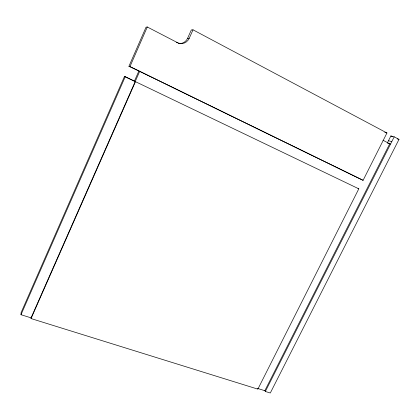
<?xml version="1.0" encoding="UTF-8"?>
<svg xmlns="http://www.w3.org/2000/svg" width="420" height="420" viewBox="0 0 420 420"><rect width="100%" height="100%" fill="white"/><g stroke="black" fill="none" stroke-linecap="round" stroke-linejoin="round"><path stroke-width="0.63" d="M31.059 317.856L21 314.722L21.084 312.653L124.504 76.398L358.806 188.822L257.859 389.135L31.054 318.56L31.059 317.856L139.687 71.368L363.09 180.322L386.946 132.977L193.027 29.825L191.326 29.946L187.567 38.341A9.424 8.799 81.3 0 1 180.364 43.528M139.976 71.453L128.93 66.297L146.066 27.148L147.304 26.996L177.418 42.604A9.524 8.888 81.7 0 0 189.221 38.309L193.027 29.825M21 314.722L125.249 76.681M128.93 66.297L129.974 66.57L147.304 26.996M124.504 76.398L134.416 81.155L138.831 71.127M31.054 318.56L135.508 81.585L134.416 81.155M387.272 143.084L390.873 135.954L394.207 136.836L399 139.388L270.296 393.005L265.351 391.466L264.841 390.7L257.365 388.369M264.841 390.7L389.734 143.792L383.04 140.28M265.351 391.466L394.207 136.836M187.567 38.341L189.221 38.309M176.395 42.593L177.418 42.604M384.762 132.41L386.946 132.977M397.32 138.936L399 139.388M388.469 140.71L391.776 141.635M387.886 143.262L390.563 144.028M358.055 188.48L358.806 188.822M129.974 66.57L363.09 180.322M390.873 135.954L392.459 136.799M179.791 43.549A9.424 8.799 81.3 0 1 178.07 43.37"/></g></svg>
